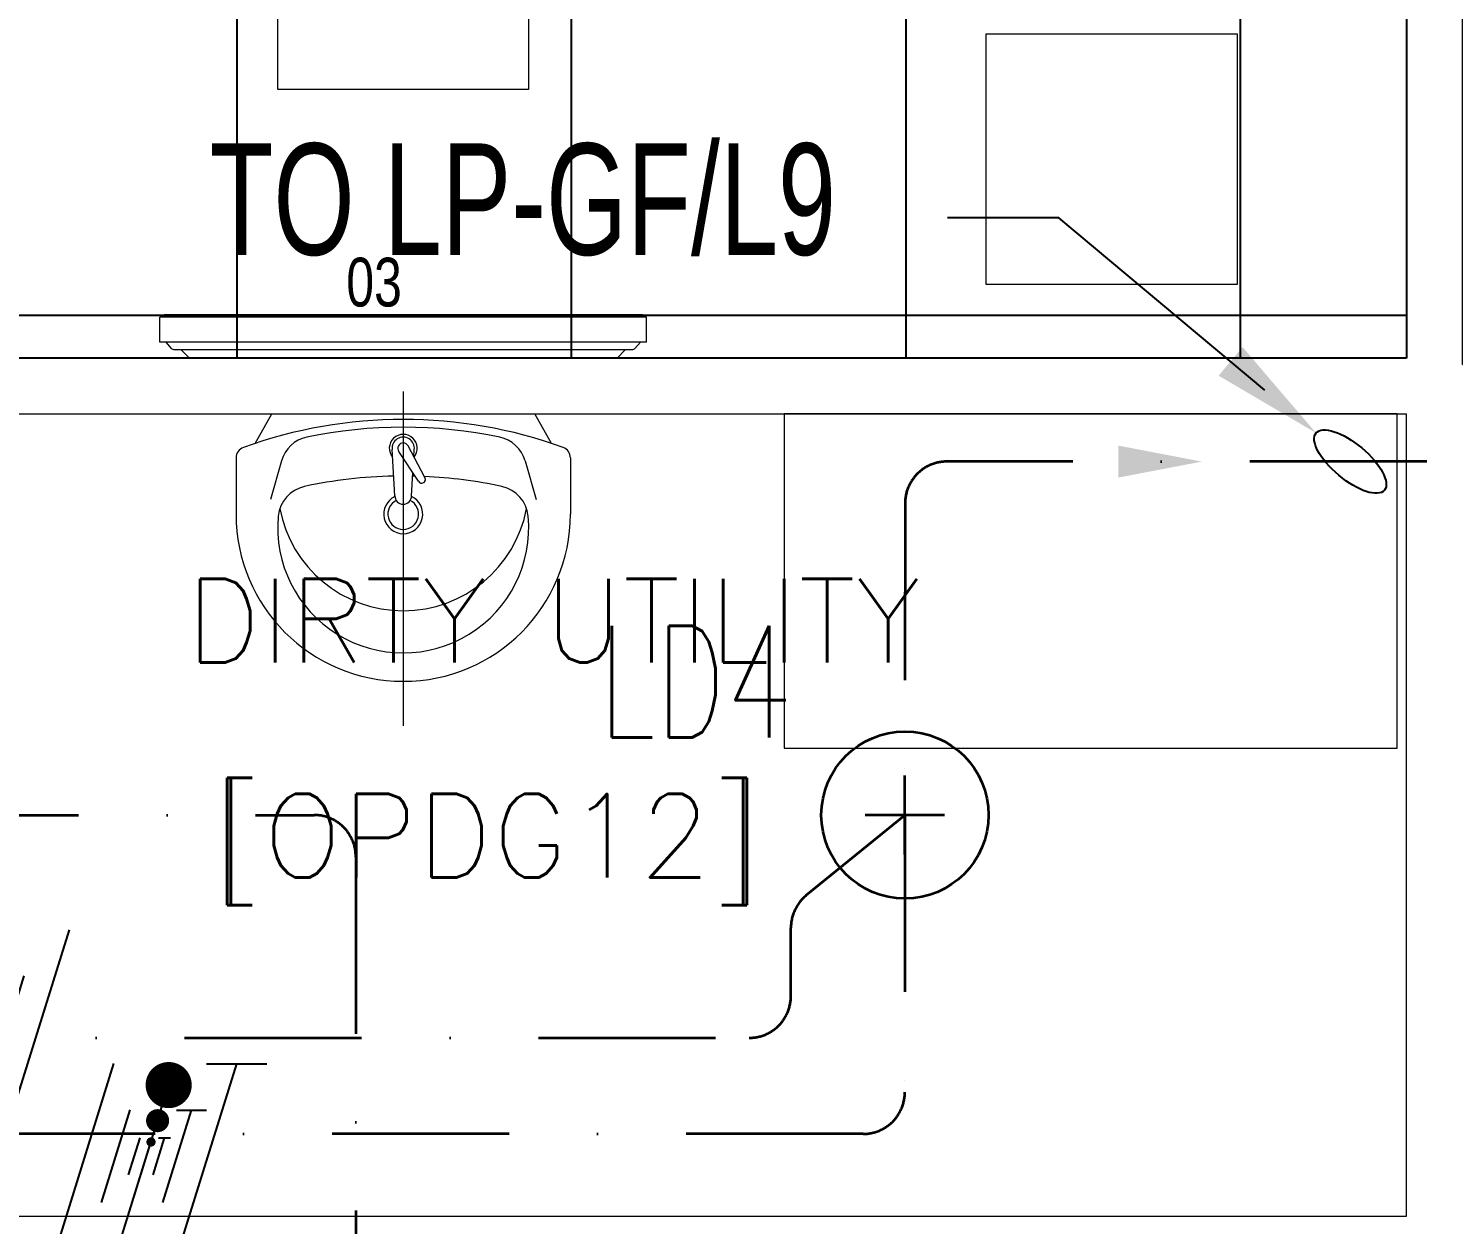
# Model space of a CAD drawing. Header units: inches. Extents: x -12418 to 183584, y -29325 to 19878.
# Drawn here: x 11626 to 14182, y -10032 to -7886 of the extents above; entities that cross this region are included whole.
import ezdxf
from ezdxf import colors
from ezdxf.entities.mleader import LeaderData, LeaderLine
from ezdxf.enums import TextEntityAlignment as Align
from ezdxf.math import Vec2, Vec3

# ---------------------------------------------------------------- set-up
doc = ezdxf.new("R2010")
doc.units = ezdxf.units.IN
doc.header["$LTSCALE"] = 25
doc.header["$MEASUREMENT"] = 0
doc.linetypes.add('DASHDOT', pattern=[25.4, 12.7, -6.35, 0, -6.35])
doc.layers.get('0').update_dxf_attribs({"color": 8})
for name, color, linetype, lineweight in [('00-Ground Floor$0$72_EGR_BASE_TEXT', 252, 'Continuous', 5), ('00-Ground Floor$0$72_EGR_EQP_TAG', 142, 'Continuous', 5), ('00-Ground Floor$0$LOADING', 253, 'Continuous', 5), ('00-Ground Floor$0$SANIT', 250, 'Continuous', 5), ('00-Ground Floor$0$Walls', 251, 'Continuous', 5), ('E-LITE-CIRC-NUMB', 6, 'Continuous', 25), ('E-LITE-CLNG @ 100', 150, 'Continuous', 35), ('E-LITE-CLNG-CNDT', 6, 'DASHDOT', 35), ('E-LITE-CLNG-CNDT @ 100', 6, 'DASHDOT', 35), ('E-LITE-CTRL', 6, 'Continuous', 25), ('E-LITE-IDEN', 6, 'Continuous', 25), ('E-LITE-TEXT', 6, 'Continuous', 25), ('E-POWR-WIRE', 6, 'Continuous', 25), ('E-POWR-WIRE @ 100', 6, 'Continuous', 25), ('E-POWR-WIRE @ 20', 6, 'Continuous', 25), ('E-POWR-WIRE @ 50', 6, 'Continuous', 25)]:
    doc.layers.add(name, color=color, linetype=linetype, lineweight=lineweight)
doc.layers.add('00-Ground Floor$0$False Ceiling', color=251, linetype='Continuous')
doc.styles.add('00-Ground Floor$0$SIMPLEX', font='SIMPLEX.shx', dxfattribs={"height": 150})
doc.styles.add('00-Ground Floor$0$X3G_ENTITY_257CFD', font='swisscl.ttf', dxfattribs={"height": 200})
doc.styles.add('DC_Elc_Romans', font='elc_romans.shx', dxfattribs={"width": 0.7})
doc.styles.add('DC_Simplex', font='SIMPLEX.shx', dxfattribs={"width": 0.7})

# ---------------------------------------------------------------- blocks, each defined once
blk = doc.blocks.new('00-Ground Floor$0$ME19011A-P')
for p, q in [((-0.425, 0), (0.425, 0)), ((-0.425, 0), (-0.425, -0.015)), ((0.425, 0), (0.425, -0.015)), ((-0.425, -0.015), (0.425, -0.015)), ((-0.3675, -0.0198), (-0.2325, -0.0198)), ((-0.3675, -0.0198), (-0.3675, -0.0399)), ((-0.36, -0.015), (-0.36, -0.0198)), ((-0.24, -0.015), (-0.24, -0.0198)), ((-0.2325, -0.0198), (-0.2325, -0.0399)), ((-0.15, -0.015), (-0.15, -0.04)), ((-0.15, -0.025), (0, -0.025)), ((0, -0.015), (0, -0.04)), ((0.1, -0.015), (0.1, -0.045)), ((0.2, -0.045), (0.2, -0.015)), ((0.2818, -0.015), (0.2484, -0.015)), ((0.2484, -0.0243), (0.2484, -0.015)), ((0.2818, -0.0243), (0.2484, -0.0243)), ((0.2818, -0.0243), (0.2818, -0.015)), ((0.3211, -0.015), (0.2877, -0.015)), ((0.2877, -0.015), (0.2877, -0.0531)), ((0.3211, -0.0243), (0.2877, -0.0243)), ((0.3211, -0.0531), (0.3211, -0.015)), ((0.3623, -0.015), (0.3289, -0.015)), ((0.3289, -0.015), (0.3289, -0.0531)), ((0.3623, -0.0243), (0.3289, -0.0243)), ((0.3623, -0.0531), (0.3623, -0.015)), ((0.3682, -0.0243), (0.3682, -0.015)), ((0.3682, -0.015), (0.4016, -0.015)), ((0.3682, -0.0243), (0.4016, -0.0243)), ((0.4016, -0.0243), (0.4016, -0.015)), ((-0.3675, -0.0399), (-0.2325, -0.0399)), ((-0.15, -0.04), (-0.1187, -0.04)), ((-0.0887, -0.04), (-0.0637, -0.04)), ((-0.0606, -0.0371), (-0.0787, -0.0432)), ((-0.0787, -0.0432), (-0.077, -0.0497)), ((-0.0582, -0.046), (-0.077, -0.0497)), ((-0.0402, -0.0312), (-0.0496, -0.0337)), ((-0.047, -0.0434), (-0.0376, -0.0409)), ((-0.0376, -0.0409), (-0.0402, -0.0312)), ((-0.0379, -0.04), (0, -0.04)), ((0.1, -0.035), (0.2, -0.035)), ((0.1, -0.045), (0.2, -0.045)), ((0.2877, -0.0531), (0.3211, -0.0531)), ((0.3289, -0.0531), (0.3623, -0.0531))]:
    blk.add_line(p, q)
at = {"color": 8, "const_width": 0.000601}
for points in [[(0.3044, -0.0531, -0.184574), (0.2977, -0.0636, -1.44364), (0.2961, -0.0581, -0.837915), (0.2969, -0.0664, -0.30536), (0.2839, -0.062, -1.584726), (0.2894, -0.0609, -0.253153), (0.2827, -0.0684, -0.874198), (0.2775, -0.0585, -0.915253), (0.2791, -0.0658, -0.223821), (0.2683, -0.0644, -1.703343), (0.272, -0.0597, -0.588962), (0.2621, -0.068, -0.717795), (0.2625, -0.0581, -0.983104), (0.2645, -0.0644, -0.326362), (0.2534, -0.0609, -0.758716), (0.2609, -0.0514, -0.906186), (0.2593, -0.0565, -0.189488), (0.2526, -0.0522, -0.7948), (0.2613, -0.0423, -1.223996), (0.2574, -0.047, -0.072149), (0.2534, -0.0403, -0.645886), (0.2609, -0.0324, -1.366917), (0.2574, -0.0371, -0.078415), (0.2542, -0.0308, -0.723006), (0.2613, -0.0256, -1.105484), (0.2582, -0.0292, -0.221197), (0.2566, -0.0243, -0.221197)], [(0.3456, -0.0531, 0.184574), (0.3523, -0.0636, 1.44364), (0.3539, -0.0581, 0.837915), (0.3531, -0.0664, 0.30536), (0.3661, -0.062, 1.584726), (0.3606, -0.0609, 0.253153), (0.3673, -0.0684, 0.874198), (0.3725, -0.0585, 0.915253), (0.3709, -0.0658, 0.223821), (0.3817, -0.0644, 1.703343), (0.378, -0.0597, 0.588962), (0.3879, -0.068, 0.717795), (0.3875, -0.0581, 0.983104), (0.3855, -0.0644, 0.326362), (0.3966, -0.0609, 0.758716), (0.3891, -0.0514, 0.906186), (0.3907, -0.0565, 0.189488), (0.3974, -0.0522, 0.7948), (0.3887, -0.0423, 1.223996), (0.3926, -0.047, 0.072149), (0.3966, -0.0403, 0.645886), (0.3891, -0.0324, 1.366917), (0.3926, -0.0371, 0.078415), (0.3958, -0.0308, 0.723006), (0.3887, -0.0256, 1.105484), (0.3918, -0.0292, 0.221197), (0.3934, -0.0243, 0.221197)]]:
    blk.add_lwpolyline(points, format="xyb", dxfattribs=at)
blk.add_lwpolyline([(-0.1187, -0.0482), (-0.0887, -0.0482), (-0.0887, -0.0382), (-0.1187, -0.0382)], close=True)
blk.add_circle((-0.0537, -0.04), 0.0075)
for centre, radius, start, end in [((-0.1037, -0.04), 0.01, 10.4593, 169.5407), ((-0.1037, -0.04), 0.0075, 14.0075, 165.9925), ((-0.0537, -0.04), 0.01, 45, 180)]:
    blk.add_arc(centre, radius, start, end)
blk = doc.blocks.new('00-Ground Floor$0$M.44.57.64')
at = {"layer": '00-Ground Floor$0$LOADING', "xscale": 1000.000000000002, "yscale": 1000.000000000002, "zscale": 1000.000000000002, "rotation": 225.9999036123427}
blk.add_blockref('00-Ground Floor$0$ME19011A-P', (-80806.9, 16720.7), dxfattribs=at)
blk = doc.blocks.new('00-Ground Floor$0$DM15862C-P')
at = {"lineweight": 0}
for p, q in [((-0.3835, 0), (-0.3983, -0.0149)), ((0.3835, 0), (-0.3835, 0)), ((0.3835, 0), (0.3983, -0.0149)), ((-0.4157, -0.0175), (-0.4256, -0.0287)), ((0.41, -0.0149), (-0.4099, -0.0149)), ((0.4157, -0.0175), (0.4254, -0.0287)), ((-0.4367, -0.0287), (-0.4367, -0.0734)), ((0.4365, -0.0287), (-0.4367, -0.0287)), ((0.4365, -0.0287), (0.4365, -0.0734)), ((0.4365, -0.0734), (-0.4367, -0.0734)), ((-0.4291, -0.078), (-0.4291, -0.0734)), ((0.429, -0.078), (0.429, -0.0734)), ((0.429, -0.078), (-0.4291, -0.078))]:
    blk.add_line(p, q, dxfattribs=at)
for points in [[(-0.4099, -0.0149), (-0.4121, -0.0149), (-0.4141, -0.0158), (-0.4157, -0.0175)], [(0.4157, -0.0175), (0.4141, -0.0158), (0.4121, -0.0149), (0.41, -0.0149)]]:
    blk.add_open_spline(points, degree=3, dxfattribs=at)
blk = doc.blocks.new('00-Ground Floor$0$lav-manta 60')
at = {"layer": '00-Ground Floor$0$SANIT'}
for p, q in [((0, 0.04), (0, -0.56)), ((-0.2658, -0.0529), (-0.2358, 0)), ((-0.2358, 0), (0.2358, 0)), ((0.2658, -0.0529), (0.2358, 0)), ((-0.015, -0.1473), (-0.0199, -0.064)), ((0.0274, -0.121), (-0.0078, -0.0673)), ((0.0389, -0.1142), (0.0087, -0.0575)), ((0.0191, -0.077), (0.0199, -0.064)), ((-0.3, -0.0789), (-0.3, -0.18)), ((-0.2185, -0.0841), (-0.2383, -0.1537)), ((0.2185, -0.0841), (0.2383, -0.1537)), ((0.3, -0.0789), (0.3, -0.18)), ((0.015, -0.1473), (0.0174, -0.1057))]:
    blk.add_line(p, q, dxfattribs=at)
for centre, radius, start, end in [((0, -0.8557), 0.8457, 70.1771, 109.8229), ((0, -0.8696), 0.8457, 78.1914, 101.8086), ((-0.1608, -0.1006), 0.06, 101.8086, 164.0794), ((0, -0.0617), 0.025, 320.7474, 220.368), ((0, -0.0617), 0.02, 353.2671, 186.682), ((0.1608, -0.1006), 0.06, 15.9206, 78.1914), ((-0.28, -0.0789), 0.02, 109.8229, 180), ((0, -0.0617), 0.00966, 25.4127, 215.9577), ((0.28, -0.0789), 0.02, 0, 70.1771), ((0, -0.9572), 0.8457, 91.1572, 102.0883), ((0, -0.9572), 0.8457, 88.5486, 88.844), ((0.0332, -0.1176), 0.00666, 210.6852, 30.6852), ((0, -0.9572), 0.8457, 77.9117, 87.4274), ((-0.1645, -0.189), 0.06, 102.0883, 174.8142), ((0, -0.18), 0.035, 115.3106, 64.6894), ((0, -0.1473), 0.015, 180, 0), ((0.1645, -0.189), 0.06, 5.1858, 77.9117), ((0, -0.1282), 0.2252, 190.6097, 349.3903), ((0, -0.18), 0.0275, 117.1496, 62.8504), ((0, -0.18), 0.3, 180, 0), ((0, -0.2039), 0.2252, 174.8142, 5.1858)]:
    blk.add_arc(centre, radius, start, end, dxfattribs=at)
blk = doc.blocks.new('00-Ground Floor$0$A$Ce9e1c4c3')
at = {"layer": '00-Ground Floor$0$False Ceiling', "color": 254, "linetype": 'Continuous'}
for p, q in [((-88000, -8477.4), (-88000, -4747.4)), ((-87400, -8477.4), (-87400, -4747.4)), ((-86800, -8477.4), (-86800, -4747.4)), ((-86200, -8477.4), (-86200, -4747.4)), ((-89502.1, -8400), (-85902.1, -8400))]:
    blk.add_line(p, q, dxfattribs=at)
at = {"layer": '00-Ground Floor$0$False Ceiling', "color": 254}
for p, q in [((-85902.1, -4747.4, 0), (-85902.1, -8477.4, 0)), ((-85902.1, -8477.4, 0), (-89502.1, -8477.4, 0))]:
    blk.add_line(p, q, dxfattribs=at)
blk = doc.blocks.new('00-Ground Floor')
at = {"layer": '00-Ground Floor$0$LOADING'}
for points in [[(12072.9, -7095.2), (12522.9, -7095.2), (12522.9, -7995.2), (12072.9, -7995.2)], [(13793.9, -8345), (13343.9, -8345), (13343.9, -7895), (13793.9, -7895)]]:
    blk.add_lwpolyline(points, close=True, dxfattribs=at)
at = {"layer": '00-Ground Floor$0$LOADING', "elevation": 0}
blk.add_lwpolyline([(12981.1, -8577.4), (12981.1, -9177.4), (14081.1, -9177.4), (14081.1, -8577.4)], close=True, dxfattribs=at)
at = {"layer": '00-Ground Floor$0$Walls'}
for p, q in [((14097.9, -8477.4, 0), (14097.9, -4747.4, 0)), ((10497.9, -8477.4, 0), (14097.9, -8477.4, 0)), ((10497.9, -8577.4, 0), (14097.9, -8577.4, 0)), ((14097.9, -10017.4, 0), (14097.9, -8577.4, 0)), ((10497.9, -10017.4, 0), (14097.9, -10017.4, 0))]:
    blk.add_line(p, q, dxfattribs=at)
at = {"layer": '00-Ground Floor$0$False Ceiling', "color": 254}
blk.add_blockref('00-Ground Floor$0$A$Ce9e1c4c3', (100000, 0), dxfattribs=at)
at = {"layer": '00-Ground Floor$0$LOADING', "rotation": 224.0000963876573}
blk.add_blockref('00-Ground Floor$0$M.44.57.64', (-55544.8, -52168.9, 0), dxfattribs=at)
at = {"layer": '00-Ground Floor$0$LOADING', "xscale": -1000, "yscale": 1000, "zscale": 1000, "rotation": 180}
blk.add_blockref('00-Ground Floor$0$DM15862C-P', (12297.9, -8477.4, 0), dxfattribs=at)
at = {"layer": '00-Ground Floor$0$SANIT', "xscale": 1000.000000000223, "yscale": 1000.000000000223, "zscale": 1000.000000000223}
blk.add_blockref('00-Ground Floor$0$lav-manta 60', (12297.9, -8577.4, 0), dxfattribs=at)
at = {"layer": '00-Ground Floor$0$72_EGR_BASE_TEXT', "char_height": 150, "attachment_point": 2, "style": '00-Ground Floor$0$SIMPLEX'}
for s, insert in [('DIRTY UTILITY', (12566.6, -8873.7)), ('[OPDG12]', (12448.1, -9259.5, 0))]:
    blk.add_mtext(s, dxfattribs=dict(at, insert=insert))
at = {"layer": '00-Ground Floor$0$72_EGR_EQP_TAG', "insert": (12245.6, -8297.1, 0), "char_height": 87.47, "attachment_point": 2, "style": '00-Ground Floor$0$X3G_ENTITY_257CFD'}
blk.add_mtext('03', dxfattribs=at)
blk = doc.blocks.new('DC_LT-CL-Point')
for p, q in [((0, -0.711), (0, 0.711)), ((0.711, 0), (-0.711, 0))]:
    blk.add_line(p, q)
blk.add_circle((0, 0), 1.5)
at = {"layer": 'E-LITE-CIRC-NUMB', "style": 'DC_Simplex', "width": 0.7, "flags": 8}
blk.add_attdef('CIRCUIT', text='', height=2, rotation=360, dxfattribs=at).set_placement((-3.364, 1.5), align=Align.RIGHT)
at = {"layer": 'E-LITE-CTRL', "style": 'DC_Simplex', "width": 0.7, "flags": 8}
blk.add_attdef('CONTROL', (3.364, -3.498), '', height=2, rotation=360, dxfattribs=at)
at = {"layer": 'E-LITE-IDEN', "style": 'DC_Simplex', "width": 0.7, "flags": 8}
blk.add_attdef('TYPE', (3.364, 1.5), '', height=2, rotation=360, dxfattribs=at)
blk = doc.blocks.new('*U12')
blk.add_hatch(color=256).paths.add_polyline_path([(0, -0.287), (1.5, 0), (0, 0.287)])
blk = doc.blocks.new('DC_Arrow-ArrowEllipse')
at = {"color": 0}
blk.add_ellipse((0, 0), major_axis=(0.4, 0), ratio=0.4, dxfattribs=at)
at = {"color": 0, "ltscale": 0.5}
blk.add_solid([(-1.4, 0.167), (-0.4, 0), (-1.4, -0.167)], dxfattribs=at)
blk = doc.blocks.new('*U77')
for p, q in [((-0.515, -1.66), (0.515, 1.66)), ((0.515, 1.66), (-0.287, 1.001)), ((0.587, -1.663), (1.617, 1.658))]:
    blk.add_line(p, q)
blk = doc.blocks.new('*U1175')
at = {"layer": 'E-POWR-WIRE @ 100', "xscale": 100, "yscale": 100, "zscale": 100}
blk.add_blockref('*U77', (11537.2, -9669.1, 0), dxfattribs=at)
at = {"layer": 'E-POWR-WIRE @ 20', "xscale": 20, "yscale": 20, "zscale": 20}
blk.add_blockref('*U77', (11537.2, -9669.1, 0), dxfattribs=at)
at = {"layer": 'E-POWR-WIRE @ 50', "xscale": 50, "yscale": 50, "zscale": 50}
blk.add_blockref('*U77', (11537.2, -9669.1, 0), dxfattribs=at)
blk = doc.blocks.new('*U76')
for p, q in [((-1.617, -1.658), (-0.587, 1.663)), ((-0.515, -1.66), (0.515, 1.66)), ((0.587, -1.663), (1.617, 1.658)), ((1.078, 1.659), (2.157, 1.657))]:
    blk.add_line(p, q)
at = {"const_width": 0.414}
blk.add_lwpolyline([(0.19, 1.278, 1), (0.604, 1.277, 1)], format="xyb", close=True, dxfattribs=at)
blk = doc.blocks.new('*U1332')
at = {"layer": 'E-POWR-WIRE @ 100', "xscale": 100, "yscale": 100, "zscale": 100}
blk.add_blockref('*U76', (11837.4, -9909.9, 0), dxfattribs=at)
at = {"layer": 'E-POWR-WIRE @ 20', "xscale": 20, "yscale": 20, "zscale": 20}
blk.add_blockref('*U76', (11837.4, -9909.9, 0), dxfattribs=at)
at = {"layer": 'E-POWR-WIRE @ 50', "xscale": 50, "yscale": 50, "zscale": 50}
blk.add_blockref('*U76', (11837.4, -9909.9, 0), dxfattribs=at)

msp = doc.modelspace()

# ---------------------------------------------------------------- linework, layer by layer
at = {"layer": 'E-LITE-CLNG-CNDT', "elevation": 0}
for points in [[(19849.5, -3421.1), (18094.6, -3421.1, 0.414214), (18019.6, -3496.1), (18019.6, -8588, -0.414214), (17944.6, -8663), (13273.1, -8663, 0.414124), (13198.1, -8738), (13197.9, -9297.4)], [(10560.4, -9837.4), (10560.4, -9772.4, -0.414214), (10635.4, -9697.4), (12918.4, -9697.4, 0.414214), (12993.4, -9622.4), (12993.4, -9499.6, -0.225559), (13021, -9441.5), (13197.9, -9297.4)], [(13197.9, -9297.4), (13197.9, -9794.8, -0.414214), (13122.9, -9869.8), (11031.3, -9869.8, 0.414214), (10956.3, -9944.8), (10956.3, -10692.4)]]:
    msp.add_lwpolyline(points, format="xyb", dxfattribs=at)
at = {"layer": 'E-LITE-CLNG-CNDT', "color": 1}
msp.add_lwpolyline([(11397.9, -9297.4), (12137.9, -9297.4, -0.414214), (12212.9, -9372.4), (12212.9, -10878.2, -0.414214), (12137.9, -10953.2), (7287.9, -10953.2, -0.414214), (7212.9, -10878.2), (7212.9, -10692.4)], format="xyb", dxfattribs=at)

# ---------------------------------------------------------------- block references
at = {"layer": 'E-LITE-CLNG @ 100'}
ref = msp.add_blockref('DC_LT-CL-Point', (13197.9, -9297.4, 0), dxfattribs=dict(at, xscale=99.99999999999999, yscale=99.99999999999999, zscale=99.99999999999999))
ref.add_attrib('TYPE', 'LD4', (12648.2, -9158.1, 0), dxfattribs={"layer": 'E-LITE-IDEN', "height": 200, "style": 'DC_Simplex', "width": 0.7, "flags": 8})
at = {"layer": 'E-LITE-CLNG-CNDT', "color": 1}
msp.add_blockref('00-Ground Floor', (0, 0), dxfattribs=at)
at = {"layer": 'E-LITE-CLNG-CNDT @ 100', "xscale": -100, "yscale": 100, "zscale": 100, "rotation": 180}
msp.add_blockref('*U12', (13580.6, -8663, 0), dxfattribs=at)
at = {"layer": 'E-POWR-WIRE'}
for name in ['*U1175', '*U1332']:
    msp.add_blockref(name, (0, 0), dxfattribs=at)

# ---------------------------------------------------------------- leaders
at = {"layer": 'E-LITE-TEXT'}
ml = msp.add_multileader_mtext('Standard', dxfattribs=at)
ml.set_content('TO LP-GF/L9', color=256, style='DC_Elc_Romans')
ml.set_leader_properties(color=45)
ml.set_arrow_properties(name='DC_Arrow-ArrowEllipse')
ml.build(insert=Vec2(0, 0))
ml.multileader.update_dxf_attribs({"dogleg_length": 2, "arrow_head_size": 200, "scale": 100})
ctx = ml.context
ctx.base_point, ctx.scale, ctx.char_height, ctx.arrow_head_size, ctx.landing_gap_size, ctx.plane_origin = Vec3(11447.6, -8225.3, 0), 100, 200, 200, 200, Vec3(710.1, -6961, 0)
ctx.text_align_type = 2
notes = []
notes.append((ctx, [(1, (1, 1, 0), (13474.3, -8225.3, 0), (-1, 0), 200, [(0, [(13996.8, -8663, 0)], 0, [])])]))
ctx.mtext.insert, ctx.mtext.alignment, ctx.mtext.flow_direction = Vec3(13074.3, -8091.9, 0), 3, 5
for ctx, leaders in notes:
    for number, flags, end, landing, length, lines in leaders:
        leader = LeaderData()
        leader.index, (leader.has_last_leader_line, leader.has_dogleg_vector, leader.attachment_direction) = number, flags
        leader.last_leader_point, leader.dogleg_vector, leader.dogleg_length = Vec3(end), Vec3(landing), length
        for number, points, colour, breaks in lines:
            line = LeaderLine()
            line.index, line.vertices, line.color, line.breaks = number, Vec3.list(points), colors.encode_raw_color(colour), breaks
            leader.lines.append(line)
        ctx.leaders.append(leader)

doc.saveas('drawing.dxf')
